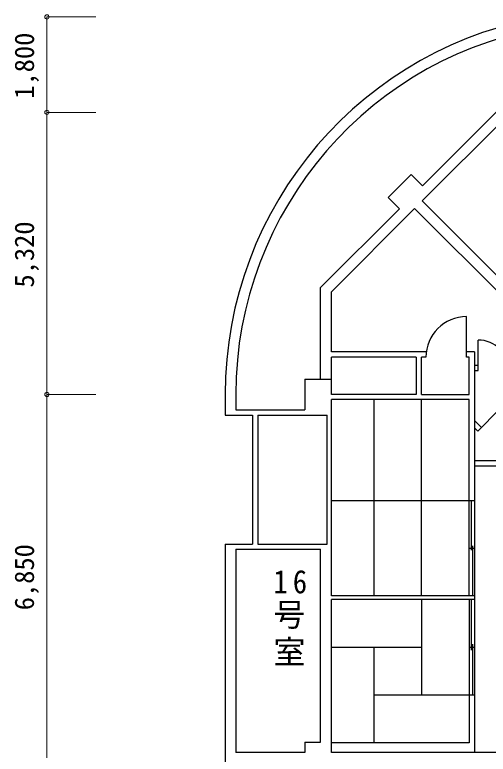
# Model space of a CAD drawing. Units: millimetres, scale not verified. Extents: x -57444 to 128924, y -40058 to 51382.
# Drawn here: x -36868 to -27936, y 17218 to 31161 of the extents above; entities that cross this region are included whole.
import ezdxf
from ezdxf.enums import TextEntityAlignment as Align

# ---------------------------------------------------------------- set-up
doc = ezdxf.new("R2010")
doc.units = ezdxf.units.MM
doc.header["$LTSCALE"] = 200
doc.header["$PDMODE"] = 32
doc.header["$PDSIZE"] = 80
doc.layers.add('1-1_施設名', color=7, linetype='Continuous')
doc.layers.add('1-8', color=4, linetype='Continuous', lineweight=9)
doc.styles.add('@ＭＳ ゴシック', font='')
doc.styles.add('ＭＳ ゴシック', font='')
doc.styles.get('@ＭＳ ゴシック').set_extended_font_data('@MS Gothic')
doc.styles.get('ＭＳ ゴシック').set_extended_font_data('MS Gothic')

msp = doc.modelspace()

# ---------------------------------------------------------------- linework, layer by layer
at = {"layer": '1-1_施設名'}
for p, q in [((-29175.8, 27938.6), (-27693.4, 29421)), ((-27610.5, 29221), (-29181.8, 27649.7)), ((-29824.3, 27714.4), (-29387.9, 28150.7)), ((-29175.8, 27938.6), (-29387.9, 28150.7)), ((-29612.2, 27502.2), (-29824.3, 27714.4)), ((-29181.8, 27649.7), (-26781.8, 25249.7)), ((-31097.6, 26016.8), (-29612.2, 27502.2)), ((-29323.3, 27508.3), (-30894.6, 25937)), ((-29323.3, 27508.3), (-26923.2, 25108.2)), ((-31097.6, 24293.1), (-31097.6, 26016.8)), ((-30894.6, 24804), (-30894.6, 25937)), ((-28344, 24704), (-28344, 25469.4)), ((-28124.9, 24453.7), (-28124.9, 25027.8)), ((-29102.8, 24804), (-30894.6, 24804)), ((-29294.6, 24704), (-30894.6, 24704)), ((-30894.6, 24004), (-30894.6, 24704)), ((-29294.6, 24704), (-29294.6, 24004)), ((-29194.6, 24004), (-29194.6, 24704)), ((-29109.4, 24704), (-29194.6, 24704)), ((-28194.6, 24804), (-28344, 24804)), ((-28294.6, 24704), (-28344, 24704)), ((-28294.6, 24004), (-28294.6, 24704)), ((-28194.6, 24804), (-28194.6, 17251)), ((-28194.6, 24553.7), (-28124.9, 24553.7)), ((-28194.6, 24453.7), (-28124.9, 24453.7)), ((-31394.2, 24293.1), (-30894.6, 24293.1)), ((-31394.2, 24293.1), (-31394.2, 23708.9)), ((-32897.6, 24001), (-32897.6, 23608.9)), ((-29294.6, 24004), (-30894.6, 24004)), ((-29194.6, 24004), (-28294.6, 24004)), ((-28294.6, 23904), (-30894.6, 23904)), ((-30894.6, 20204), (-30894.6, 23904)), ((-30094.6, 23904), (-30094.6, 20204)), ((-29194.6, 20204), (-29194.6, 23904)), ((-28294.6, 20204), (-28294.6, 23904)), ((-28133.4, 23310.2), (-27728.4, 23715.2)), ((-32897.6, 23608.9), (-32381.5, 23608.9)), ((-32381.5, 23608.9), (-32381.5, 21181.5)), ((-32281.5, 23608.9), (-32281.5, 21181.5)), ((-32281.5, 23608.9), (-30972.9, 23608.9)), ((-30972.9, 21181.5), (-30972.9, 23608.9)), ((-28194.6, 23512.8), (-28062.7, 23381)), ((-28194.6, 23371.4), (-28133.4, 23310.2)), ((-28194.6, 22754.6), (-27577.8, 22754.6)), ((-28194.6, 22654.6), (-27477.8, 22654.6)), ((-30894.6, 22004), (-28194.6, 22004)), ((-28258.1, 22004), (-28258.1, 21066.4)), ((-32897.6, 21181.5), (-32381.5, 21181.5)), ((-32897.6, 21181.5), (-32897.6, 14351)), ((-32697.6, 21081.5), (-31097.6, 21081.5)), ((-32697.6, 21081.5), (-32697.6, 17251)), ((-32281.5, 21181.5), (-30972.9, 21181.5)), ((-31097.6, 17443.1), (-31097.6, 21081.5)), ((-28294.6, 21104), (-28194.6, 21104)), ((-28227, 20204), (-28227, 21148.8)), ((-28194.6, 20204), (-30894.6, 20204)), ((-28194.6, 20135.5), (-30894.6, 20135.5)), ((-30894.6, 17251), (-30894.6, 20135.5)), ((-29194.6, 20135.5), (-29194.6, 18335.5)), ((-28294.6, 20135.5), (-28294.6, 17435.5)), ((-28254.8, 20135.5), (-28254.8, 19182.3)), ((-28223.6, 18335.5), (-28223.6, 19295.8)), ((-30894.6, 19235.5), (-29194.6, 19235.5)), ((-30094.6, 19235.5), (-30094.6, 17435.5)), ((-28294.6, 19235.5), (-28194.6, 19235.5)), ((-30094.6, 18335.5), (-28194.6, 18335.5)), ((-31394.2, 17443.1), (-31097.6, 17443.1)), ((-31394.2, 17443.1), (-31394.2, 17251)), ((-28294.6, 17435.5), (-30894.6, 17435.5)), ((-31394.2, 17251), (-32697.6, 17251)), ((-23027.6, 17251), (-30894.6, 17251))]:
    msp.add_line(p, q, dxfattribs=at)
msp.add_lwpolyline([(-32697.6, 24001), (-32697.6, 23708.9), (-31394.2, 23708.9)], dxfattribs=at)
for centre, radius, start, end in [((-25677.6, 24001), 7220, 98.66286, 180), ((-25677.6, 24001), 7020, 98.29776, 180), ((-28344, 24704), 765.4, 90, 180), ((-28124.9, 24453.7), 574.1, 0, 90)]:
    msp.add_arc(centre, radius, start, end, dxfattribs=at)
at = {"layer": '1-8'}
for p, q in [((-36262, 29321), (-36262, 31121)), ((-36262, 31121), (-35337.2, 31121)), ((-36262, 24001), (-36262, 29321)), ((-36262, 29321), (-35337.2, 29321)), ((-36262, 17151), (-36262, 24001)), ((-36262, 24001), (-35337.2, 24001))]:
    msp.add_line(p, q, dxfattribs=at)
for p in [(-36262, 31121), (-36262, 29321), (-36262, 24001)]:
    msp.add_point(p, dxfattribs=at)

# ---------------------------------------------------------------- texts
at = {"layer": '1-8', "color": 7, "style": 'ＭＳ ゴシック'}
for s, p in [('1,800', (-36395, 29577.5)), ('5,320', (-36395, 26017.5)), ('6,850', (-36395, 19932.5))]:
    msp.add_text(s, height=366.6, rotation=90, dxfattribs=at).set_placement(p, align=Align.BOTTOM_LEFT)
at = {"layer": '1-8', "color": 7, "insert": (-31988.2, 20244.6), "char_height": 439.9, "attachment_point": 7, "style": 'ＭＳ ゴシック'}
msp.add_mtext('\\T1.36;\\W0.9;16', dxfattribs=at)
at = {"layer": '1-8', "color": 7, "insert": (-31955.9, 20158.2), "char_height": 439.9, "attachment_point": 7, "rotation": 270, "style": '@ＭＳ ゴシック'}
msp.add_mtext('\\T1.17;号室', dxfattribs=at)

doc.saveas('drawing.dxf')
